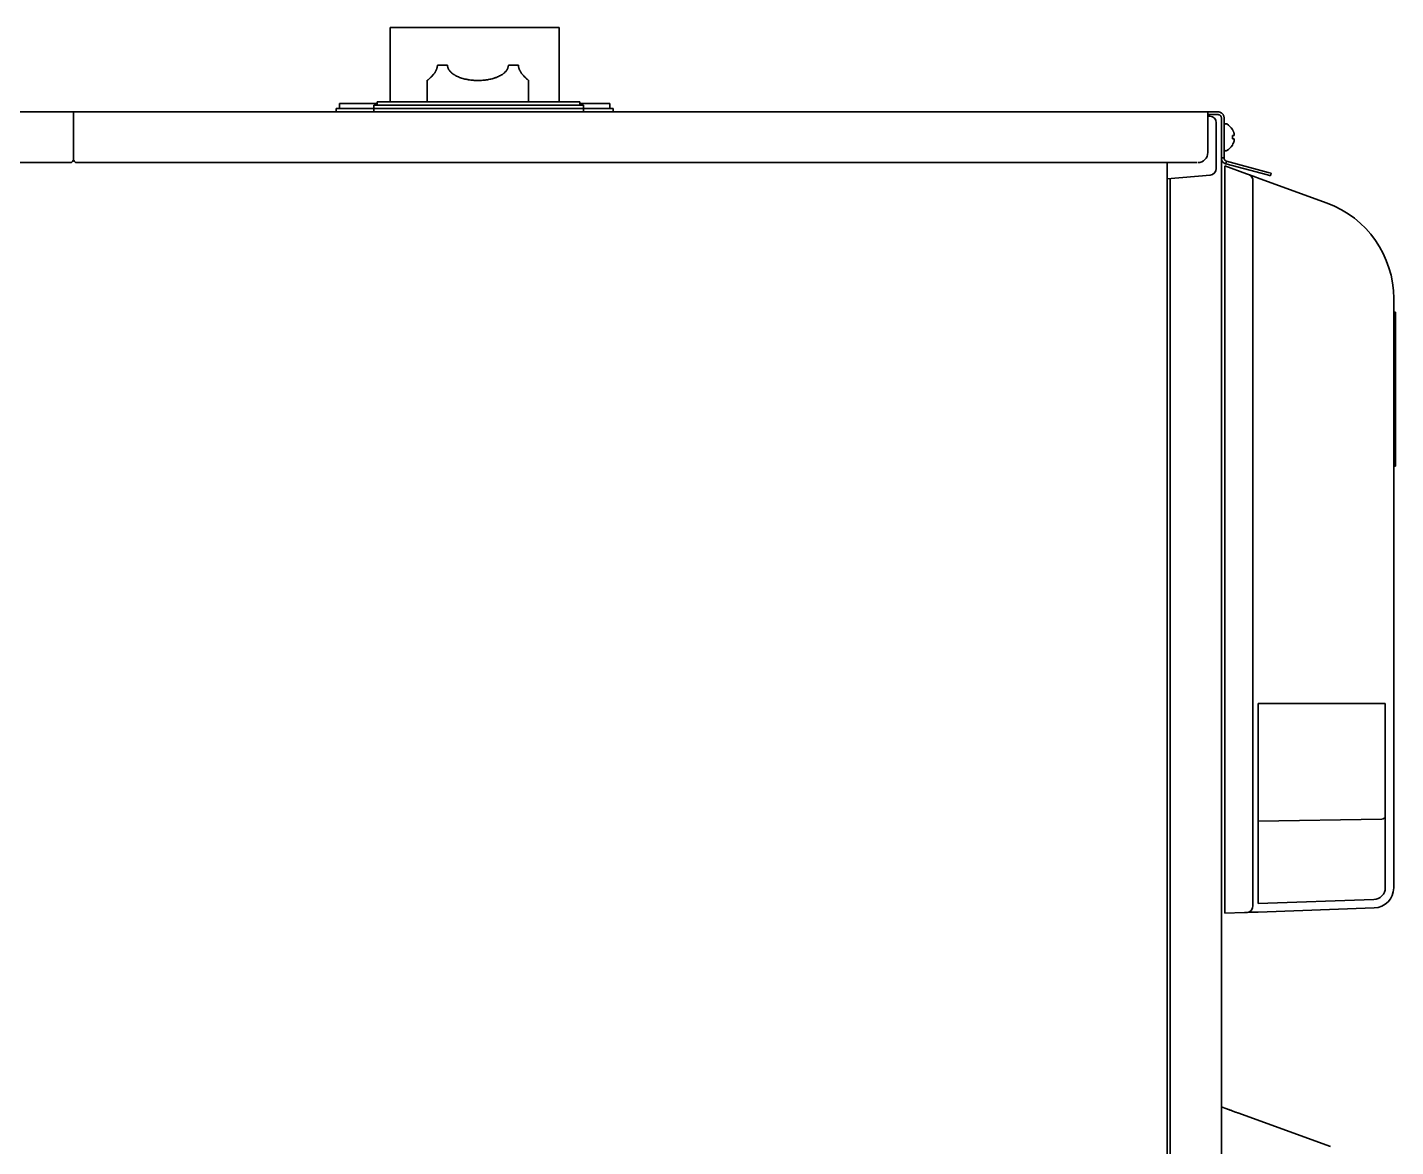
# Model space of a CAD drawing. Extents: x 6327 to 10269, y -393 to 3036.
# Drawn here: x 7774.7 to 8179.6, y 1614.5 to 1945.5 of the extents above; entities that cross this region are included whole.
import ezdxf

# ---------------------------------------------------------------- set-up
doc = ezdxf.new("R2010")
doc.units = 0
doc.header["$LTSCALE"] = 5
doc.layers.add('1', color=7, linetype='CONTINUOUS', true_color=0xffffff)

msp = doc.modelspace()

# ---------------------------------------------------------------- linework, layer by layer
at = {"layer": '1', "color": 7, "linetype": 'Continuous', "lineweight": 35}
for p, q in [((7907.07, 1945.53), (7882.07, 1945.53)), ((7882.07, 1945.53), (7882.07, 1923.53)), ((7932.07, 1945.53), (7907.07, 1945.53)), ((7932.07, 1923.53), (7932.07, 1945.53)), ((7896.07, 1934.33), (7899.07, 1934.33)), ((7917.07, 1934.33), (7920.07, 1934.33)), ((7893.07, 1929.92), (7893.07, 1923.53)), ((7923.07, 1923.53), (7923.07, 1929.92)), ((7878.27, 1923.53), (7938.27, 1923.53)), ((7878.27, 1923.53), (7878.27, 1922.53)), ((7938.27, 1922.53), (7938.27, 1923.53)), ((7474.67, 1920.53), (8124.07, 1920.53)), ((7788.37, 1920.53), (7788.37, 1918.63)), ((7866.12, 1921.53), (7866.12, 1920.53)), ((7866.12, 1921.53), (7877.27, 1921.53)), ((7878.27, 1923.03), (7867.12, 1923.03)), ((7867.12, 1923.03), (7867.12, 1921.53)), ((7939.27, 1922.53), (7877.27, 1922.53)), ((7877.27, 1922.53), (7877.27, 1921.53)), ((7939.27, 1921.53), (7877.27, 1921.53)), ((7877.27, 1921.53), (7877.27, 1920.53)), ((7947.12, 1923.03), (7938.27, 1923.03)), ((7939.27, 1921.53), (7939.27, 1922.53)), ((7939.27, 1920.53), (7939.27, 1921.53)), ((7939.27, 1921.53), (7948.12, 1921.53)), ((7947.12, 1921.53), (7947.12, 1923.03)), ((7948.12, 1920.53), (7948.12, 1921.53)), ((8124.07, 1920.53), (8126.24, 1920.53)), ((8124.07, 1918.63), (8124.07, 1920.53)), ((8126.61, 1919.73), (8124.07, 1919.73)), ((8124.07, 1919.31), (8124.64, 1919.29)), ((7788.37, 1918.63), (7788.37, 1906.52)), ((8124.07, 1908.52), (8124.07, 1918.63)), ((8126.57, 1917.29), (8126.57, 1908.57)), ((8128.07, 1906.91), (8128.07, 1918.73)), ((8128.87, 1918.73), (8128.87, 1906.91)), ((8129.47, 1917.03), (8129.27, 1917.03)), ((8131.32, 1915.33), (8131.35, 1915.33)), ((8126.57, 1908.57), (8126.57, 1903.83)), ((8129.27, 1909.03), (8129.47, 1909.03)), ((8131.35, 1910.73), (8131.32, 1910.73)), ((7477.67, 1905.53), (7787.37, 1905.53)), ((7789.37, 1905.53), (8120.77, 1905.53)), ((8112.07, 1903.19), (8112.07, 1905.53)), ((8112.07, 1903.19), (8112.07, 1374.13)), ((8128.07, 1906.91), (8128.87, 1906.91)), ((8128.07, 1906.9), (8128.07, 1388.23)), ((8129.07, 1902.42), (8129.07, 1904.53)), ((8129.07, 1904.53), (8135.52, 1902.18)), ((8129.61, 1905.94), (8129.41, 1905.17)), ((8141.71, 1901.87), (8129.41, 1905.17)), ((8129.61, 1905.94), (8141.92, 1902.64)), ((8124.75, 1901.83), (8112.07, 1900.73)), ((8112.87, 1374.53), (8112.87, 1900.8)), ((8129.07, 1902.42), (8129.07, 1685.52)), ((8135.52, 1902.18), (8136.35, 1901.88)), ((8136.35, 1901.88), (8137.44, 1901.48)), ((8137.4, 1685.76), (8137.4, 1900)), ((8137.44, 1901.48), (8139.52, 1900.72)), ((8139.52, 1900.72), (8159.33, 1893.51)), ((8142.56, 1901.64), (8141.71, 1901.87)), ((8141.92, 1902.64), (8142.77, 1902.42)), ((8142.77, 1902.42), (8142.56, 1901.64)), ((8179.07, 1865.32), (8179.07, 1691.07)), ((8179.64, 1861.31), (8179.07, 1861.31)), ((8179.64, 1846.47), (8179.57, 1846.47)), ((8179.57, 1838.53), (8179.07, 1838.53)), ((8179.57, 1830.58), (8179.64, 1830.58)), ((8179.07, 1815.74), (8179.64, 1815.74)), ((8176.57, 1745.59), (8138.91, 1745.59)), ((8138.91, 1686.37), (8138.91, 1745.59)), ((8176.57, 1691.07), (8176.57, 1745.59)), ((8175.59, 1711.34), (8138.93, 1710.7)), ((8129.07, 1683.53), (8129.07, 1685.52)), ((8138.91, 1686.37), (8173.2, 1687.57)), ((8173.28, 1685.07), (8138.91, 1683.87)), ((8134.91, 1683.73), (8129.07, 1683.53)), ((8135.74, 1683.76), (8134.91, 1683.73)), ((8136.83, 1683.8), (8135.74, 1683.76)), ((8138.91, 1683.87), (8136.83, 1683.8)), ((8128.07, 1626.23), (8129.08, 1625.86)), ((8129.08, 1625.86), (8129.7, 1625.63)), ((8132.93, 1624.46), (8160.33, 1614.48))]:
    msp.add_line(p, q, dxfattribs=at)
for centre, radius, start, end in [((8124.57, 1917.29), 2, 0, 88), ((8129.27, 1916.63), 0.4, 90, 180), ((8129.47, 1916.63), 0.4, 59.6988, 90), ((8127.25, 1912.83), 4.8, 31.3459, 59.6988), ((8127.57, 1913.03), 3.78, 0.0035, 7.6041), ((8127.57, 1913.03), 3.78, 352.3959, 359.9965), ((8129.27, 1909.43), 0.4, 180, 270), ((8129.47, 1909.43), 0.4, 270, 300.3012), ((8127.25, 1913.23), 4.8, 300.3012, 328.6074), ((8124.57, 1903.83), 2, 275, 0), ((8149.07, 1865.32), 30, 0, 70), ((8175.57, 1712.34), 1, 271, 0), ((8173.07, 1691.07), 3.5, 272, 0), ((8173.07, 1691.07), 6, 272, 0)]:
    msp.add_arc(centre, radius, start, end, dxfattribs=at)
for centre, major_axis, ratio, start_param, end_param in [((8121.07, 1908.52), (3, 0), 0.99863, 4.712389, 6.283185), ((7787.37, 1906.52), (1, 0), 0.99863, 4.712389, 6.283185), ((7789.37, 1906.52), (1, 0), 0.99863, 3.141593, 4.712389), ((8135.67, 1900), (0.68, 1.88), 0.852031, 5.013099, 6.283185), ((8135.67, 1685.76), (0.07, -2), 0.865893, 0, 1.540568)]:
    msp.add_ellipse(centre, major_axis=major_axis, ratio=ratio, start_param=start_param, end_param=end_param, dxfattribs=at)
for points, knots in [([(7896.07, 1934.33), (7896.07, 1934.27), (7896.07, 1934.21), (7896.06, 1934.09), (7896.06, 1934.03), (7896.04, 1933.85), (7896.02, 1933.74), (7895.97, 1933.51), (7895.93, 1933.4), (7895.86, 1933.2), (7895.83, 1933.1), (7895.76, 1932.95), (7895.74, 1932.91), (7895.7, 1932.82), (7895.68, 1932.77), (7895.61, 1932.64), (7895.56, 1932.55), (7895.47, 1932.39), (7895.42, 1932.31), (7895.32, 1932.16), (7895.27, 1932.09), (7895.19, 1931.99), (7895.17, 1931.95), (7895.12, 1931.89), (7895.09, 1931.85), (7895.02, 1931.76), (7894.97, 1931.69), (7894.82, 1931.51), (7894.72, 1931.4), (7894.54, 1931.19), (7894.44, 1931.09), (7894.27, 1930.91), (7894.18, 1930.83), (7894.06, 1930.71), (7894.02, 1930.67), (7893.94, 1930.59), (7893.9, 1930.56), (7893.79, 1930.46), (7893.73, 1930.39), (7893.54, 1930.22), (7893.43, 1930.13), (7893.3, 1930.01), (7893.26, 1929.98), (7893.21, 1929.94), (7893.18, 1929.92), (7893.16, 1929.9), (7893.15, 1929.89), (7893.15, 1929.89), (7893.1, 1929.84), (7893.07, 1929.83), (7893.07, 1929.83), (7893.07, 1929.83), (7893.07, 1929.83)], [0, 0, 0, 0, 0.015609, 0.015609, 0.031219, 0.031219, 0.062438, 0.062438, 0.093657, 0.093657, 0.124876, 0.124876, 0.140485, 0.140485, 0.156095, 0.156095, 0.187314, 0.187314, 0.218533, 0.218533, 0.249751, 0.249751, 0.265361, 0.265361, 0.28097, 0.28097, 0.312189, 0.312189, 0.374627, 0.374627, 0.437065, 0.437065, 0.499503, 0.499503, 0.530722, 0.530722, 0.561941, 0.561941, 0.624379, 0.624379, 0.749254, 0.749254, 0.811692, 0.811692, 0.842911, 0.858521, 0.858521, 0.87413, 0.87413, 0.999006, 0.999006, 1, 1, 1, 1]), ([(7917.07, 1934.33), (7917.07, 1934.27), (7917.07, 1934.21), (7917.06, 1934.09), (7917.05, 1934.03), (7917.03, 1933.85), (7917, 1933.74), (7916.93, 1933.51), (7916.89, 1933.4), (7916.79, 1933.2), (7916.73, 1933.1), (7916.65, 1932.96), (7916.62, 1932.91), (7916.55, 1932.82), (7916.52, 1932.77), (7916.42, 1932.64), (7916.35, 1932.55), (7916.2, 1932.39), (7916.13, 1932.32), (7915.97, 1932.17), (7915.89, 1932.09), (7915.76, 1931.99), (7915.72, 1931.95), (7915.64, 1931.89), (7915.59, 1931.85), (7915.46, 1931.76), (7915.38, 1931.69), (7915.11, 1931.51), (7914.92, 1931.4), (7914.54, 1931.19), (7914.34, 1931.1), (7913.95, 1930.91), (7913.74, 1930.83), (7913.43, 1930.71), (7913.32, 1930.67), (7913.11, 1930.6), (7913, 1930.56), (7912.68, 1930.46), (7912.46, 1930.4), (7911.8, 1930.22), (7911.35, 1930.13), (7910.67, 1930.01), (7910.43, 1929.98), (7910.09, 1929.94), (7909.91, 1929.92), (7909.73, 1929.9), (7909.61, 1929.89), (7909.56, 1929.89), (7909.26, 1929.86), (7909.02, 1929.85), (7908.55, 1929.83), (7908.31, 1929.83), (7907.59, 1929.83), (7907.12, 1929.84), (7906.41, 1929.9), (7906.18, 1929.92), (7905.72, 1929.98), (7905.49, 1930.01), (7905.14, 1930.07), (7904.97, 1930.1), (7904.8, 1930.13), (7904.68, 1930.16), (7904.63, 1930.17), (7904.34, 1930.23), (7903.89, 1930.33), (7903.46, 1930.46), (7903.03, 1930.6), (7902.82, 1930.67), (7902.41, 1930.83), (7902.21, 1930.91), (7901.81, 1931.09), (7901.61, 1931.19), (7901.37, 1931.32), (7901.33, 1931.35), (7901.23, 1931.4), (7901.18, 1931.43), (7901.04, 1931.52), (7900.95, 1931.57), (7900.68, 1931.75), (7900.51, 1931.88), (7900.3, 1932.06), (7900.26, 1932.09), (7900.18, 1932.17), (7900.14, 1932.2), (7900.02, 1932.32), (7899.94, 1932.39), (7899.8, 1932.56), (7899.73, 1932.64), (7899.59, 1932.81), (7899.53, 1932.91), (7899.46, 1933.03), (7899.44, 1933.05), (7899.41, 1933.1), (7899.37, 1933.17), (7899.33, 1933.25), (7899.26, 1933.4), (7899.22, 1933.51), (7899.17, 1933.68), (7899.15, 1933.74), (7899.12, 1933.85), (7899.11, 1933.91), (7899.08, 1934.09), (7899.07, 1934.21), (7899.07, 1934.33)], [0, 0, 0, 0, 0.007812, 0.007812, 0.015625, 0.015625, 0.03125, 0.03125, 0.046875, 0.046875, 0.0625, 0.0625, 0.070312, 0.070312, 0.078125, 0.078125, 0.09375, 0.09375, 0.109375, 0.109375, 0.125, 0.125, 0.132813, 0.132813, 0.140625, 0.140625, 0.15625, 0.15625, 0.1875, 0.1875, 0.21875, 0.21875, 0.25, 0.25, 0.265625, 0.265625, 0.28125, 0.28125, 0.3125, 0.3125, 0.375, 0.375, 0.40625, 0.40625, 0.421875, 0.429688, 0.429688, 0.4375, 0.4375, 0.46875, 0.46875, 0.5, 0.5, 0.5625, 0.5625, 0.59375, 0.59375, 0.625, 0.625, 0.640625, 0.648437, 0.648437, 0.65625, 0.65625, 0.6875, 0.71875, 0.71875, 0.75, 0.75, 0.78125, 0.78125, 0.8125, 0.8125, 0.820312, 0.820312, 0.828125, 0.828125, 0.84375, 0.84375, 0.875, 0.875, 0.882812, 0.882812, 0.890625, 0.890625, 0.90625, 0.90625, 0.921875, 0.921875, 0.9375, 0.9375, 0.941406, 0.941406, 0.945312, 0.953125, 0.953125, 0.96875, 0.96875, 0.976562, 0.976562, 0.984375, 0.984375, 1, 1, 1, 1]), ([(7923.07, 1929.83), (7923.07, 1929.83), (7923.07, 1929.83), (7923.07, 1929.83), (7923.05, 1929.84), (7922.99, 1929.89), (7922.98, 1929.9), (7922.95, 1929.93), (7922.91, 1929.96), (7922.85, 1930.01), (7922.72, 1930.13), (7922.61, 1930.22), (7922.42, 1930.39), (7922.35, 1930.46), (7922.24, 1930.56), (7922.21, 1930.59), (7922.13, 1930.67), (7922.09, 1930.71), (7921.96, 1930.83), (7921.88, 1930.91), (7921.7, 1931.09), (7921.61, 1931.19), (7921.42, 1931.4), (7921.33, 1931.51), (7921.18, 1931.69), (7921.13, 1931.76), (7921.03, 1931.89), (7920.98, 1931.95), (7920.88, 1932.09), (7920.83, 1932.16), (7920.73, 1932.32), (7920.68, 1932.39), (7920.61, 1932.52), (7920.58, 1932.56), (7920.54, 1932.64), (7920.51, 1932.68), (7920.45, 1932.82), (7920.4, 1932.91), (7920.32, 1933.1), (7920.28, 1933.2), (7920.24, 1933.32), (7920.23, 1933.35), (7920.21, 1933.4), (7920.21, 1933.43), (7920.18, 1933.51), (7920.17, 1933.57), (7920.13, 1933.73), (7920.11, 1933.85), (7920.09, 1934), (7920.09, 1934.03), (7920.08, 1934.09), (7920.08, 1934.12), (7920.08, 1934.21), (7920.07, 1934.27), (7920.07, 1934.33)], [0, 0, 0, 0, 0.001285, 0.001285, 0.126125, 0.126125, 0.157334, 0.157334, 0.188544, 0.250964, 0.250964, 0.375803, 0.375803, 0.438223, 0.438223, 0.469433, 0.469433, 0.500643, 0.500643, 0.563062, 0.563062, 0.625482, 0.625482, 0.687902, 0.687902, 0.719111, 0.719111, 0.750321, 0.750321, 0.781531, 0.781531, 0.812741, 0.812741, 0.828346, 0.828346, 0.843951, 0.843951, 0.875161, 0.875161, 0.90637, 0.90637, 0.914173, 0.914173, 0.921975, 0.921975, 0.93758, 0.93758, 0.96879, 0.96879, 0.976593, 0.976593, 0.984395, 0.984395, 1, 1, 1, 1]), ([(8127.07, 1920.53), (8127.18, 1920.53), (8127.29, 1920.52), (8127.45, 1920.49), (8127.5, 1920.47), (8127.58, 1920.45), (8127.6, 1920.45), (8127.65, 1920.43), (8127.68, 1920.42), (8127.8, 1920.38), (8127.89, 1920.33), (8128.07, 1920.23), (8128.15, 1920.17), (8128.22, 1920.11)], [0, 0, 0, 0, 0.25, 0.25, 0.375, 0.375, 0.4375, 0.4375, 0.5, 0.5, 0.75, 0.75, 1, 1, 1, 1]), ([(8127.71, 1919.5), (8127.67, 1919.53), (8127.63, 1919.56), (8127.54, 1919.61), (8127.49, 1919.64), (8127.42, 1919.66), (8127.41, 1919.67), (8127.38, 1919.68), (8127.34, 1919.69), (8127.3, 1919.7), (8127.2, 1919.72), (8127.14, 1919.73), (8127.07, 1919.73)], [0, 0, 0, 0, 0.25, 0.25, 0.5, 0.5, 0.5625, 0.5625, 0.625, 0.75, 0.75, 1, 1, 1, 1]), ([(8128.07, 1918.73), (8128.07, 1918.76), (8128.07, 1918.8), (8128.06, 1918.87), (8128.05, 1918.95), (8128.03, 1919.02), (8128.01, 1919.07), (8128.01, 1919.08), (8127.99, 1919.12), (8127.99, 1919.14), (8127.96, 1919.19), (8127.94, 1919.22), (8127.91, 1919.28), (8127.89, 1919.31), (8127.82, 1919.4), (8127.77, 1919.45), (8127.71, 1919.5)], [0, 0, 0, 0, 0.125, 0.125, 0.25, 0.375, 0.375, 0.4375, 0.4375, 0.5, 0.5, 0.625, 0.625, 0.75, 0.75, 1, 1, 1, 1]), ([(8128.22, 1920.11), (8128.32, 1920.03), (8128.41, 1919.93), (8128.53, 1919.78), (8128.57, 1919.72), (8128.62, 1919.64), (8128.64, 1919.61), (8128.67, 1919.55), (8128.69, 1919.52), (8128.76, 1919.37), (8128.8, 1919.25), (8128.84, 1919.06), (8128.85, 1918.99), (8128.87, 1918.89), (8128.87, 1918.86), (8128.87, 1918.79), (8128.87, 1918.76), (8128.87, 1918.73)], [0, 0, 0, 0, 0.25, 0.25, 0.375, 0.375, 0.4375, 0.4375, 0.5, 0.5, 0.75, 0.75, 0.875, 0.875, 0.9375, 0.9375, 1, 1, 1, 1]), ([(8131.32, 1913.53), (8131.44, 1913.53), (8131.55, 1913.53), (8131.69, 1913.53), (8131.73, 1913.53), (8131.81, 1913.53), (8131.84, 1913.53), (8131.87, 1913.53)], [0, 0, 0, 0, 0.5, 0.5, 0.75, 0.75, 1, 1, 1, 1]), ([(8131.32, 1910.73), (8131.44, 1910.93), (8131.55, 1911.14), (8131.69, 1911.46), (8131.73, 1911.57), (8131.81, 1911.8), (8131.84, 1911.91), (8131.87, 1912.03)], [0, 0, 0, 0, 0.5, 0.5, 0.75, 0.75, 1, 1, 1, 1]), ([(8129.41, 1905.17), (8129.31, 1905.19), (8129.22, 1905.23), (8129.09, 1905.29), (8129.04, 1905.31), (8128.96, 1905.36), (8128.91, 1905.38), (8128.79, 1905.47), (8128.71, 1905.53), (8128.57, 1905.66), (8128.51, 1905.73), (8128.38, 1905.89), (8128.33, 1905.97), (8128.24, 1906.15), (8128.2, 1906.24), (8128.16, 1906.35), (8128.15, 1906.38), (8128.14, 1906.42), (8128.13, 1906.45), (8128.11, 1906.52), (8128.1, 1906.57), (8128.08, 1906.71), (8128.07, 1906.81), (8128.07, 1906.91)], [0, 0, 0, 0, 0.125, 0.125, 0.1875, 0.1875, 0.25, 0.25, 0.375, 0.375, 0.5, 0.5, 0.625, 0.625, 0.75, 0.75, 0.78125, 0.78125, 0.8125, 0.8125, 0.875, 0.875, 1, 1, 1, 1]), ([(8128.87, 1906.91), (8128.87, 1906.88), (8128.87, 1906.84), (8128.88, 1906.8), (8128.88, 1906.77), (8128.88, 1906.76), (8128.9, 1906.69), (8128.91, 1906.64), (8128.96, 1906.48), (8129.01, 1906.39), (8129.15, 1906.21), (8129.23, 1906.14), (8129.36, 1906.05), (8129.42, 1906.01), (8129.48, 1905.99), (8129.51, 1905.98), (8129.52, 1905.97), (8129.56, 1905.96), (8129.59, 1905.95), (8129.61, 1905.94)], [0, 0, 0, 0, 0.0625, 0.09375, 0.09375, 0.125, 0.125, 0.25, 0.25, 0.5, 0.5, 0.75, 0.75, 0.875, 0.90625, 0.90625, 0.9375, 0.9375, 1, 1, 1, 1]), ([(8179.57, 1861.31), (8179.57, 1861.31), (8179.57, 1861.28), (8179.57, 1861.06), (8179.57, 1860.41), (8179.57, 1859.62), (8179.57, 1858.87), (8179.57, 1858.27), (8179.57, 1857.61), (8179.57, 1856.64), (8179.57, 1855.23), (8179.57, 1853.19), (8179.57, 1850.83), (8179.57, 1848.14), (8179.57, 1844.43), (8179.57, 1840.81), (8179.57, 1838.53)], [0, 0, 0, 0, 0.034207, 0.146688, 0.252216, 0.349395, 0.3946, 0.437484, 0.479307, 0.521207, 0.60434, 0.684977, 0.761127, 0.831047, 0.893743, 1, 1, 1, 1]), ([(8179.57, 1838.53), (8179.57, 1836.25), (8179.57, 1832.62), (8179.57, 1828.92), (8179.57, 1826.22), (8179.57, 1823.86), (8179.57, 1821.83), (8179.57, 1820.42), (8179.57, 1819.44), (8179.57, 1818.78), (8179.57, 1818.18), (8179.57, 1817.43), (8179.57, 1816.64), (8179.57, 1816), (8179.57, 1815.77), (8179.57, 1815.74), (8179.57, 1815.74)], [0, 0, 0, 0, 0.106257, 0.168953, 0.238873, 0.315023, 0.39566, 0.478793, 0.520693, 0.562516, 0.6054, 0.650605, 0.747784, 0.853312, 0.965793, 1, 1, 1, 1]), ([(8129.7, 1625.63), (8129.77, 1625.61), (8129.86, 1625.58), (8130, 1625.53), (8130.04, 1625.51), (8130.12, 1625.48), (8130.15, 1625.47), (8130.2, 1625.45), (8130.23, 1625.44), (8130.38, 1625.39), (8130.5, 1625.34), (8130.76, 1625.25), (8130.9, 1625.2), (8131.08, 1625.13), (8131.12, 1625.12), (8131.19, 1625.09), (8131.3, 1625.05), (8131.57, 1624.95), (8131.8, 1624.87), (8132.12, 1624.75), (8132.28, 1624.69), (8132.52, 1624.61), (8132.6, 1624.58), (8132.73, 1624.53), (8132.77, 1624.52), (8132.85, 1624.49), (8132.89, 1624.47), (8132.93, 1624.46)], [0, 0, 0, 0, 0.125, 0.125, 0.1875, 0.1875, 0.21875, 0.21875, 0.25, 0.25, 0.375, 0.375, 0.5, 0.5, 0.53125, 0.53125, 0.5625, 0.625, 0.75, 0.75, 0.875, 0.875, 0.9375, 0.9375, 0.96875, 0.96875, 1, 1, 1, 1])]:
    msp.add_open_spline(points, degree=3, knots=knots, dxfattribs=at)
for points in [[(8127.07, 1920.53), (8126.79, 1920.53), (8126.51, 1920.53), (8126.24, 1920.53)], [(8126.61, 1919.73), (8126.76, 1919.73), (8126.92, 1919.73), (8127.07, 1919.73)], [(8131.87, 1914.03), (8131.85, 1914.08), (8131.83, 1914.19), (8131.77, 1914.35), (8131.72, 1914.51), (8131.66, 1914.66), (8131.59, 1914.82), (8131.52, 1914.97), (8131.43, 1915.14), (8131.36, 1915.26), (8131.32, 1915.33)], [(8131.87, 1912.53), (8131.85, 1912.53), (8131.83, 1912.53), (8131.77, 1912.53), (8131.72, 1912.53), (8131.66, 1912.53), (8131.59, 1912.53), (8131.52, 1912.53), (8131.43, 1912.53), (8131.36, 1912.53), (8131.32, 1912.53)], [(8131.87, 1913.53), (8131.87, 1913.55), (8131.88, 1913.6), (8131.88, 1913.67), (8131.88, 1913.74), (8131.88, 1913.81), (8131.88, 1913.88), (8131.88, 1913.95), (8131.87, 1914), (8131.87, 1914.03)], [(8131.87, 1912.03), (8131.87, 1912.05), (8131.88, 1912.1), (8131.88, 1912.18), (8131.88, 1912.25), (8131.88, 1912.32), (8131.88, 1912.39), (8131.88, 1912.46), (8131.87, 1912.5), (8131.87, 1912.53)]]:
    msp.add_open_spline(points, degree=3, dxfattribs=at)

doc.saveas('drawing.dxf')
